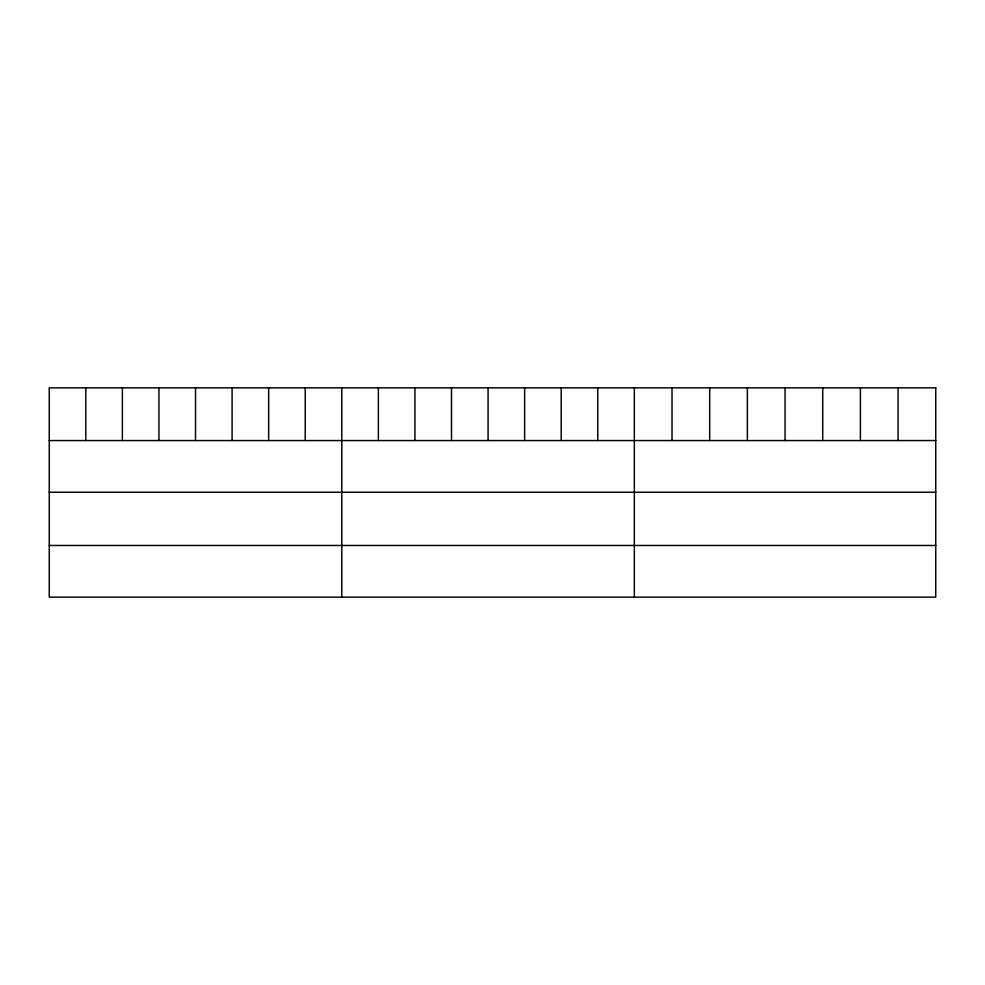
<?xml version="1.0" encoding="UTF-8"?>
<svg xmlns="http://www.w3.org/2000/svg" width="985" height="985" viewBox="0 0 985 985"><rect width="100%" height="100%" fill="white"/><g stroke="black" fill="none" stroke-linecap="round" stroke-linejoin="round"><path stroke-width="1.48" d="M49.25 440.554L935.75 440.554M49.25 492.229L935.75 492.229M49.25 545.468L935.75 545.468M898.074 387.844L898.074 440.554M860.397 387.844L860.397 440.554M822.721 387.844L822.721 440.554M785.045 387.844L785.045 440.554M747.369 387.844L747.369 440.554M709.692 387.844L709.692 440.554M672.016 387.844L672.016 440.554M634.34 387.844L634.34 597.156M597.772 387.844L597.772 440.554M561.204 387.844L561.204 440.554M524.636 387.844L524.636 440.554M488.067 387.844L488.067 440.554M451.499 387.844L451.499 440.554M414.931 387.844L414.931 440.554M378.363 387.844L378.363 440.554M341.795 387.844L341.795 597.156M305.227 387.844L305.227 440.554M268.659 387.844L268.659 440.554M232.091 387.844L232.091 440.554M195.523 387.844L195.523 440.554M158.954 387.844L158.954 440.554M122.386 387.844L122.386 440.554M85.818 387.844L85.818 440.554M935.75 387.844L49.25 387.844L49.25 597.156L935.75 597.156L935.75 387.844"/></g></svg>
